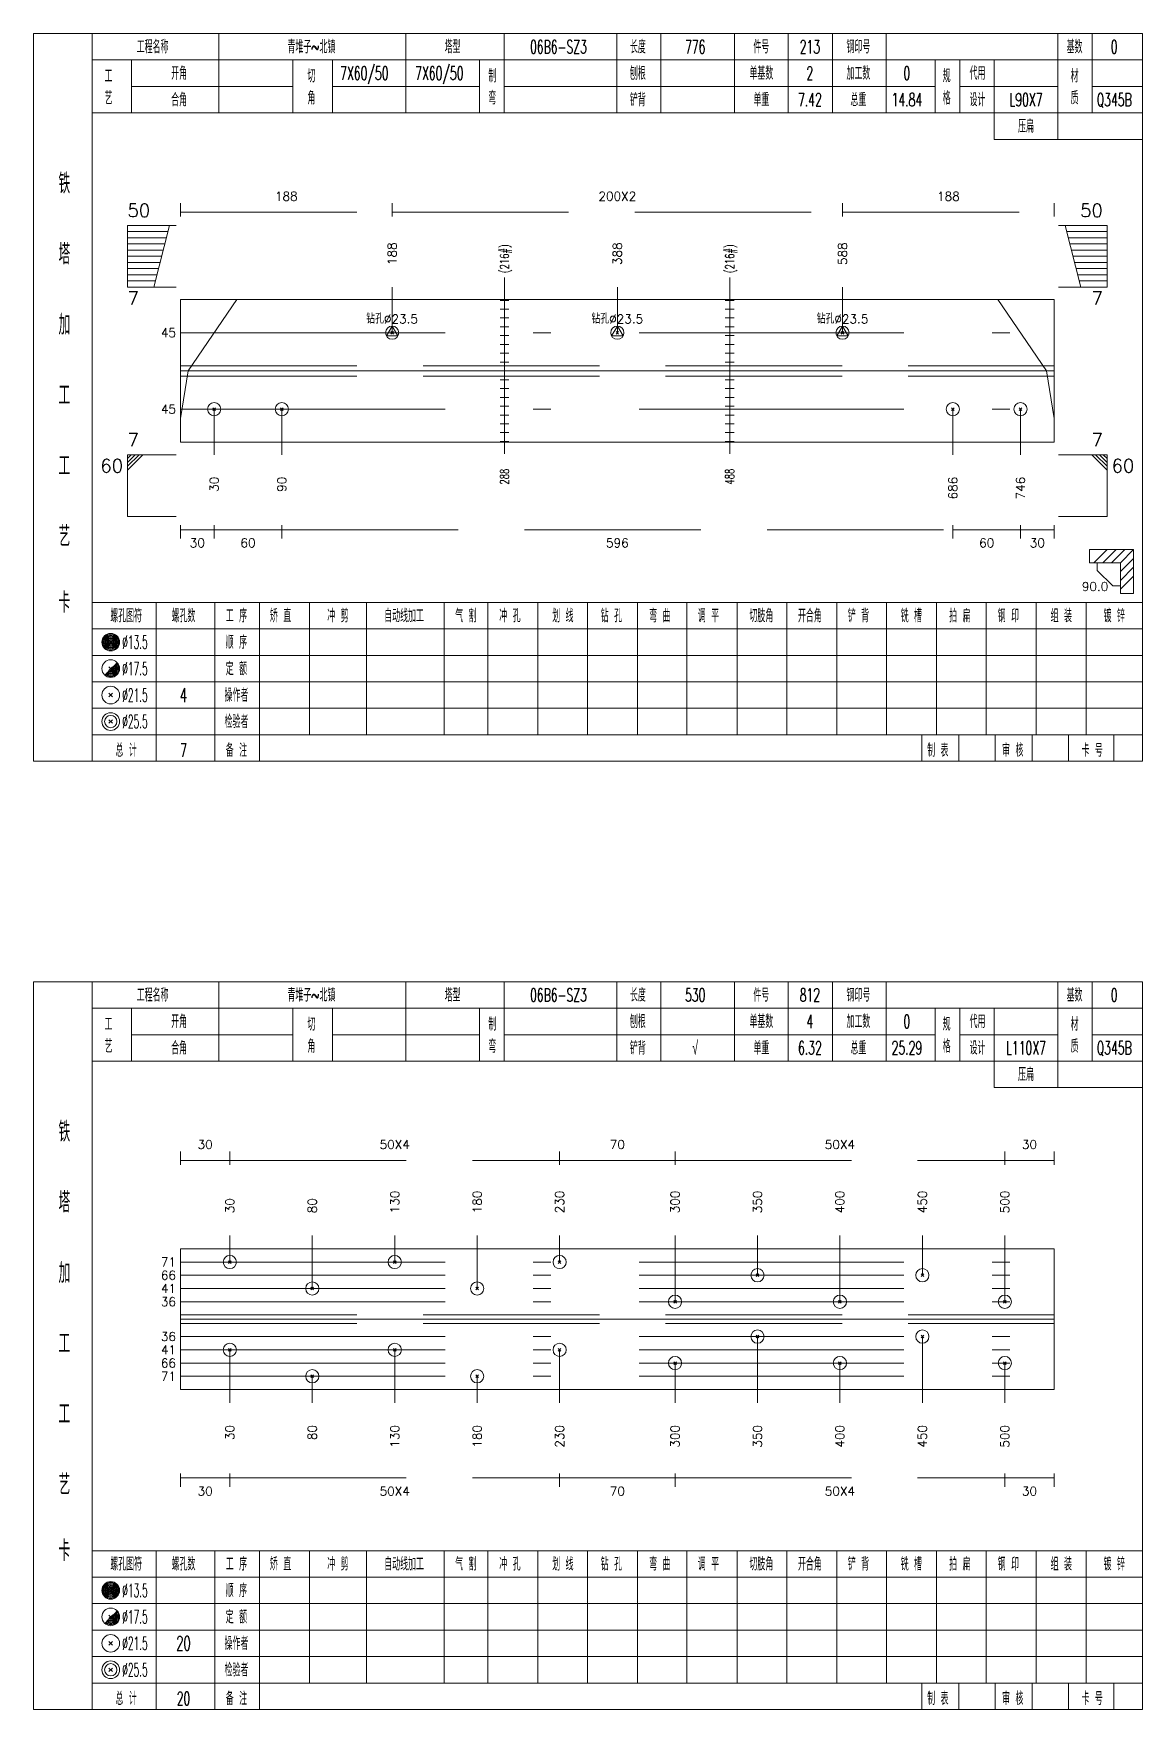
# Model space of a CAD drawing. Extents: x 0 to 30090, y 0 to 380.
# Drawn here: x 6630.8 to 6882.2, y 0 to 380 of the extents above; entities that cross this region are included whole.
import ezdxf
from ezdxf.enums import TextEntityAlignment as Align

# ---------------------------------------------------------------- set-up
doc = ezdxf.new("R2010")
doc.units = 0
doc.header["$LTSCALE"] = 20
doc.header["$MEASUREMENT"] = 0
doc.linetypes.add('一点画线', pattern=[5.2, 3, -1, 0.2, -1])
doc.linetypes.add('虚线', pattern=[2.75, 2, -0.75])
doc.layers.get('0').update_dxf_attribs({"linetype": 'CONTINUOUS', "lineweight": 25})
for name, color, linetype, lineweight in [('1', 7, 'CONTINUOUS', 25), ('2', 7, 'CONTINUOUS', 25), ('4', 7, 'CONTINUOUS', 25), ('5', 7, 'CONTINUOUS', 25)]:
    doc.layers.add(name, color=color, linetype=linetype, lineweight=lineweight)
doc.styles.get("Standard").update_dxf_attribs({"font": 'simplex', "width": 0.7, "bigfont": 'gbhzfs.shx'})

# ---------------------------------------------------------------- blocks, each defined once
blk = doc.blocks.new('孔21.5')
at = {"layer": '5', "color": 7, "linetype": 'Continuous', "lineweight": 13}
for p, q in [((-0.2, -0.2), (0.2, 0.2)), ((-0.2, 0.2), (0.2, -0.2))]:
    blk.add_line(p, q, dxfattribs=at)
blk.add_circle((0, 0), 1, dxfattribs=at)
blk = doc.blocks.new('孔23.5')
at = {"layer": '5', "color": 7, "linetype": 'Continuous', "lineweight": 13}
for p, q in [((0, 1), (-0.866, -0.5)), ((-0.2, -0.2), (0.2, 0.2)), ((-0.2, 0.2), (0.2, -0.2)), ((0.866, -0.5), (0, 1)), ((-0.866, -0.5), (0.866, -0.5))]:
    blk.add_line(p, q, dxfattribs=at)
blk.add_circle((0, 0), 1, dxfattribs=at)

msp = doc.modelspace()

# ---------------------------------------------------------------- linework, layer by layer
at = {"color": 8, "linetype": '虚线', "lineweight": 9}
for p, q in [((6664.1, 338.5), (6664.1, 341.5)), ((6664.1, 339.5), (6712.09, 339.5)), ((6712.09, 338.5), (6712.09, 341.5)), ((6712.09, 338.5), (6712.09, 341.5)), ((6712.09, 339.5), (6814.21, 339.5)), ((6814.21, 338.5), (6814.21, 341.5)), ((6814.21, 338.5), (6814.21, 341.5)), ((6814.21, 339.5), (6862.2, 339.5)), ((6862.2, 338.5), (6862.2, 341.5)), ((6664.1, 268.5), (6664.1, 265.5)), ((6664.1, 267.5), (6671.76, 267.5)), ((6671.76, 268.5), (6671.76, 265.5)), ((6671.76, 268.5), (6671.76, 265.5)), ((6671.76, 267.5), (6687.08, 267.5)), ((6687.08, 268.5), (6687.08, 265.5)), ((6687.08, 268.5), (6687.08, 265.5)), ((6687.08, 267.5), (6839.22, 267.5)), ((6839.22, 268.5), (6839.22, 265.5)), ((6839.22, 268.5), (6839.22, 265.5)), ((6839.22, 267.5), (6854.54, 267.5)), ((6854.54, 268.5), (6854.54, 265.5)), ((6854.54, 268.5), (6854.54, 265.5)), ((6854.54, 267.5), (6862.2, 267.5)), ((6862.2, 268.5), (6862.2, 265.5)), ((6664.1, 123.5), (6664.1, 126.5)), ((6675.31, 123.5), (6675.31, 126.5)), ((6675.31, 123.5), (6675.31, 126.5)), ((6750.07, 123.5), (6750.07, 126.5)), ((6750.07, 123.5), (6750.07, 126.5)), ((6776.23, 123.5), (6776.23, 126.5)), ((6776.23, 123.5), (6776.23, 126.5)), ((6850.99, 123.5), (6850.99, 126.5)), ((6850.99, 123.5), (6850.99, 126.5)), ((6862.2, 123.5), (6862.2, 126.5)), ((6664.1, 124.5), (6675.31, 124.5)), ((6675.31, 124.5), (6750.07, 124.5)), ((6750.07, 124.5), (6776.23, 124.5)), ((6776.23, 124.5), (6850.99, 124.5)), ((6850.99, 124.5), (6862.2, 124.5)), ((6664.1, 53.5), (6664.1, 50.5)), ((6675.31, 53.5), (6675.31, 50.5)), ((6675.31, 53.5), (6675.31, 50.5)), ((6750.07, 53.5), (6750.07, 50.5)), ((6750.07, 53.5), (6750.07, 50.5)), ((6776.23, 53.5), (6776.23, 50.5)), ((6776.23, 53.5), (6776.23, 50.5)), ((6850.99, 53.5), (6850.99, 50.5)), ((6850.99, 53.5), (6850.99, 50.5)), ((6862.2, 53.5), (6862.2, 50.5)), ((6664.1, 52.5), (6675.31, 52.5)), ((6675.31, 52.5), (6750.07, 52.5)), ((6750.07, 52.5), (6776.23, 52.5)), ((6776.23, 52.5), (6850.99, 52.5)), ((6850.99, 52.5), (6862.2, 52.5))]:
    msp.add_line(p, q, dxfattribs=at)
at = {"color": 7, "linetype": 'Continuous', "lineweight": 13}
for p, q in [((6652.1, 336.5), (6663.1, 336.5)), ((6652.1, 322.5), (6652.1, 336.5)), ((6652.1, 335.1), (6661.25, 335.1)), ((6658.1, 322.5), (6661.6, 336.5)), ((6874.2, 336.5), (6863.2, 336.5)), ((6868.2, 322.5), (6864.7, 336.5)), ((6874.2, 335.1), (6865.05, 335.1)), ((6874.2, 322.5), (6874.2, 336.5)), ((6652.1, 333.7), (6660.9, 333.7)), ((6652.1, 332.3), (6660.55, 332.3)), ((6652.1, 330.9), (6660.2, 330.9)), ((6874.2, 333.7), (6865.4, 333.7)), ((6874.2, 332.3), (6865.75, 332.3)), ((6874.2, 330.9), (6866.1, 330.9)), ((6652.1, 329.5), (6659.85, 329.5)), ((6652.1, 328.1), (6659.5, 328.1)), ((6874.2, 329.5), (6866.45, 329.5)), ((6874.2, 328.1), (6866.8, 328.1)), ((6652.1, 326.7), (6659.15, 326.7)), ((6652.1, 325.3), (6658.8, 325.3)), ((6652.1, 323.9), (6658.45, 323.9)), ((6874.2, 326.7), (6867.15, 326.7)), ((6874.2, 325.3), (6867.5, 325.3)), ((6874.2, 323.9), (6867.85, 323.9)), ((6652.1, 322.5), (6663.1, 322.5)), ((6665.89, 303.5), (6676.86, 319.67)), ((6712.09, 312.17), (6712.09, 322.5)), ((6763.15, 312.17), (6763.15, 322.5)), ((6814.21, 312.17), (6814.21, 322.5)), ((6860.41, 303.5), (6849.44, 319.67)), ((6874.2, 322.5), (6863.2, 322.5)), ((6664.1, 292.72), (6665.89, 303.5)), ((6862.2, 292.72), (6860.41, 303.5)), ((6671.76, 294.83), (6671.76, 284.5)), ((6687.08, 294.83), (6687.08, 284.5)), ((6839.22, 294.83), (6839.22, 284.5)), ((6854.54, 294.83), (6854.54, 284.5)), ((6652.1, 284.5), (6663.1, 284.5)), ((6652.1, 284.5), (6652.1, 270.5)), ((6652.97, 284.5), (6652.1, 283.62)), ((6653.85, 284.5), (6652.1, 282.75)), ((6654.72, 284.5), (6652.1, 281.88)), ((6655.6, 284.5), (6652.1, 281)), ((6874.2, 284.5), (6863.2, 284.5)), ((6870.7, 284.5), (6874.2, 281)), ((6871.57, 284.5), (6874.2, 281.88)), ((6872.45, 284.5), (6874.2, 282.75)), ((6873.32, 284.5), (6874.2, 283.62)), ((6874.2, 284.5), (6874.2, 270.5)), ((6652.1, 270.5), (6663.1, 270.5)), ((6874.2, 270.5), (6863.2, 270.5)), ((6675.31, 101.45), (6675.31, 107.5)), ((6694, 95.45), (6694, 107.5)), ((6712.69, 101.45), (6712.69, 107.5)), ((6731.38, 95.45), (6731.38, 107.5)), ((6750.07, 101.45), (6750.07, 107.5)), ((6776.23, 92.45), (6776.23, 107.5)), ((6794.92, 98.45), (6794.92, 107.5)), ((6813.61, 92.45), (6813.61, 107.5)), ((6832.3, 98.45), (6832.3, 107.5)), ((6850.99, 92.45), (6850.99, 107.5)), ((6794.92, 84.55), (6794.92, 69.5)), ((6832.3, 84.55), (6832.3, 69.5)), ((6675.31, 81.55), (6675.31, 69.5)), ((6712.69, 81.55), (6712.69, 69.5)), ((6750.07, 81.55), (6750.07, 69.5)), ((6776.23, 78.55), (6776.23, 69.5)), ((6813.61, 78.55), (6813.61, 69.5)), ((6850.99, 78.55), (6850.99, 69.5)), ((6694, 75.55), (6694, 69.5)), ((6731.38, 75.55), (6731.38, 69.5))]:
    msp.add_line(p, q, dxfattribs=at)
at = {"color": 7, "linetype": 'Continuous', "lineweight": 18}
for p, q in [((6664.1, 319.67), (6664.1, 287.33)), ((6664.1, 319.67), (6862.2, 319.67)), ((6862.2, 319.67), (6862.2, 287.33)), ((6664.1, 303.5), (6862.2, 303.5)), ((6664.1, 104.45), (6664.1, 72.55)), ((6664.1, 104.45), (6862.2, 104.45)), ((6862.2, 104.45), (6862.2, 72.55)), ((6664.1, 88.5), (6862.2, 88.5))]:
    msp.add_line(p, q, dxfattribs=at)
at = {"color": 3, "linetype": '一点画线', "lineweight": 13}
for p, q in [((6664.1, 312.17), (6862.2, 312.17)), ((6664.1, 294.83), (6862.2, 294.83)), ((6664.1, 101.45), (6862.2, 101.45)), ((6664.1, 98.45), (6862.2, 98.45)), ((6664.1, 95.45), (6862.2, 95.45)), ((6664.1, 92.45), (6862.2, 92.45)), ((6664.1, 84.55), (6862.2, 84.55)), ((6664.1, 81.55), (6862.2, 81.55)), ((6664.1, 78.55), (6862.2, 78.55)), ((6664.1, 75.55), (6862.2, 75.55))]:
    msp.add_line(p, q, dxfattribs=at)
at = {"color": 1, "linetype": '虚线', "lineweight": 18}
for p, q in [((6664.1, 304.67), (6862.2, 304.67)), ((6664.1, 302.33), (6862.2, 302.33)), ((6664.1, 89.45), (6862.2, 89.45)), ((6664.1, 87.55), (6862.2, 87.55))]:
    msp.add_line(p, q, dxfattribs=at)
at = {"layer": '1', "color": 7, "linetype": 'Continuous', "lineweight": 18}
for p, q in [((6664.1, 287.33), (6862.2, 287.33)), ((6664.1, 72.55), (6862.2, 72.55))]:
    msp.add_line(p, q, dxfattribs=at)
at = {"layer": '2', "color": 216, "linetype": '虚线', "lineweight": 13}
for p, q in [((6737.56, 324.67), (6737.56, 282.33)), ((6788.62, 324.67), (6788.62, 282.33))]:
    msp.add_line(p, q, dxfattribs=at)
at = {"layer": '2', "color": 7, "linetype": 'Continuous', "lineweight": 13}
for p, q in [((6738.56, 319.5), (6736.56, 319.5)), ((6737.56, 303.5), (6737.56, 319.67)), ((6789.62, 319.5), (6787.62, 319.5)), ((6788.62, 303.5), (6788.62, 319.67)), ((6738.56, 317.5), (6736.56, 317.5)), ((6738.56, 315.5), (6736.56, 315.5)), ((6789.62, 317.5), (6787.62, 317.5)), ((6789.62, 315.5), (6787.62, 315.5)), ((6738.56, 313.5), (6736.56, 313.5)), ((6789.62, 313.5), (6787.62, 313.5)), ((6738.56, 311.5), (6736.56, 311.5)), ((6738.56, 309.5), (6736.56, 309.5)), ((6789.62, 311.5), (6787.62, 311.5)), ((6789.62, 309.5), (6787.62, 309.5)), ((6738.56, 307.5), (6736.56, 307.5)), ((6738.56, 305.5), (6736.56, 305.5)), ((6789.62, 307.5), (6787.62, 307.5)), ((6789.62, 305.5), (6787.62, 305.5)), ((6736.56, 301.5), (6738.56, 301.5)), ((6737.56, 303.5), (6737.56, 287.33)), ((6787.62, 301.5), (6789.62, 301.5)), ((6788.62, 303.5), (6788.62, 287.33)), ((6736.56, 299.5), (6738.56, 299.5)), ((6736.56, 297.5), (6738.56, 297.5)), ((6787.62, 299.5), (6789.62, 299.5)), ((6787.62, 297.5), (6789.62, 297.5)), ((6736.56, 295.5), (6738.56, 295.5)), ((6736.56, 293.5), (6738.56, 293.5)), ((6787.62, 295.5), (6789.62, 295.5)), ((6787.62, 293.5), (6789.62, 293.5)), ((6736.56, 291.5), (6738.56, 291.5)), ((6736.56, 289.5), (6738.56, 289.5)), ((6787.62, 291.5), (6789.62, 291.5)), ((6787.62, 289.5), (6789.62, 289.5)), ((6736.56, 287.5), (6738.56, 287.5)), ((6787.62, 287.5), (6789.62, 287.5)), ((6880.2, 263), (6870.2, 263)), ((6870.2, 263), (6870.2, 260)), ((6871.2, 260), (6874.2, 263)), ((6873.2, 260), (6876.2, 263)), ((6875.2, 260), (6878.2, 263)), ((6877.2, 260), (6880.2, 263)), ((6880.2, 253), (6880.2, 263)), ((6870.2, 260), (6877.2, 260)), ((6871.95, 260), (6871.95, 258.25)), ((6877.2, 258), (6880.2, 261)), ((6877.2, 260), (6877.2, 253)), ((6877.2, 256), (6880.2, 259)), ((6875.45, 254.75), (6871.95, 258.25)), ((6875.45, 254.75), (6877.2, 254.75)), ((6877.2, 254), (6880.2, 257)), ((6877.2, 253), (6880.2, 253))]:
    msp.add_line(p, q, dxfattribs=at)
at = {"layer": '4', "color": 1, "linetype": 'Continuous', "lineweight": 18}
for p, q in [((6644.1, 215), (6644.1, 380)), ((6672.8, 362), (6672.8, 380)), ((6715.2, 362), (6715.2, 380)), ((6737.5, 362), (6737.5, 380)), ((6763, 362), (6763, 380)), ((6773, 362), (6773, 380)), ((6789.7, 362), (6789.7, 380)), ((6801.9, 362), (6801.9, 380)), ((6811.9, 362), (6811.9, 380)), ((6824.1, 362), (6824.1, 380)), ((6863, 356), (6863, 380)), ((6870.8, 362), (6870.8, 380)), ((6644.1, 374), (6882.2, 374)), ((6653, 362), (6653, 374)), ((6689.6, 362), (6689.6, 374)), ((6698.6, 362), (6698.6, 374)), ((6731.9, 362), (6731.9, 374)), ((6835.2, 362), (6835.2, 374)), ((6840.8, 362), (6840.8, 374)), ((6848.6, 356), (6848.6, 374)), ((6653, 368), (6689.6, 368)), ((6698.6, 368), (6731.9, 368)), ((6737.5, 368), (6835.2, 368)), ((6840.8, 368), (6863, 368)), ((6870.8, 368), (6882.2, 368)), ((6644.1, 362), (6882.2, 362)), ((6848.6, 356), (6882.2, 356)), ((6644.1, 251), (6882.2, 251)), ((6658.6, 215), (6658.6, 251)), ((6671.9, 215), (6671.9, 251)), ((6682, 215), (6682, 251)), ((6693.4, 221), (6693.4, 251)), ((6706.3, 221), (6706.3, 251)), ((6723.9, 221), (6723.9, 251)), ((6733.8, 221), (6733.8, 251)), ((6745.1, 221), (6745.1, 251)), ((6756.4, 221), (6756.4, 251)), ((6767.7, 221), (6767.7, 251)), ((6778.9, 221), (6778.9, 251)), ((6790.3, 221), (6790.3, 251)), ((6801.6, 221), (6801.6, 251)), ((6812.9, 221), (6812.9, 251)), ((6824.2, 221), (6824.2, 251)), ((6835.5, 221), (6835.5, 251)), ((6846.8, 221), (6846.8, 251)), ((6858.1, 221), (6858.1, 251)), ((6869.4, 221), (6869.4, 251)), ((6644.1, 245), (6882.2, 245)), ((6644.1, 239), (6882.2, 239)), ((6644.1, 233), (6882.2, 233)), ((6644.1, 227), (6882.2, 227)), ((6644.1, 221), (6882.2, 221)), ((6832.2, 215), (6832.2, 221)), ((6840.6, 215), (6840.6, 221)), ((6848.8, 215), (6848.8, 221)), ((6857.2, 215), (6857.2, 221)), ((6865.4, 215), (6865.4, 221)), ((6875.7, 215), (6875.7, 221)), ((6644.1, 0), (6644.1, 165)), ((6672.8, 147), (6672.8, 165)), ((6715.2, 147), (6715.2, 165)), ((6737.5, 147), (6737.5, 165)), ((6763, 147), (6763, 165)), ((6773, 147), (6773, 165)), ((6789.7, 147), (6789.7, 165)), ((6801.9, 147), (6801.9, 165)), ((6811.9, 147), (6811.9, 165)), ((6824.1, 147), (6824.1, 165)), ((6863, 141), (6863, 165)), ((6870.8, 147), (6870.8, 165)), ((6644.1, 159), (6882.2, 159)), ((6653, 147), (6653, 159)), ((6689.6, 147), (6689.6, 159)), ((6698.6, 147), (6698.6, 159)), ((6731.9, 147), (6731.9, 159)), ((6835.2, 147), (6835.2, 159)), ((6840.8, 147), (6840.8, 159)), ((6848.6, 141), (6848.6, 159)), ((6653, 153), (6689.6, 153)), ((6698.6, 153), (6731.9, 153)), ((6737.5, 153), (6835.2, 153)), ((6840.8, 153), (6863, 153)), ((6870.8, 153), (6882.2, 153)), ((6644.1, 147), (6882.2, 147)), ((6848.6, 141), (6882.2, 141)), ((6644.1, 36), (6882.2, 36)), ((6658.6, 0), (6658.6, 36)), ((6671.9, 0), (6671.9, 36)), ((6682, 0), (6682, 36)), ((6693.4, 6), (6693.4, 36)), ((6706.3, 6), (6706.3, 36)), ((6723.9, 6), (6723.9, 36)), ((6733.8, 6), (6733.8, 36)), ((6745.1, 6), (6745.1, 36)), ((6756.4, 6), (6756.4, 36)), ((6767.7, 6), (6767.7, 36)), ((6778.9, 6), (6778.9, 36)), ((6790.3, 6), (6790.3, 36)), ((6801.6, 6), (6801.6, 36)), ((6812.9, 6), (6812.9, 36)), ((6824.2, 6), (6824.2, 36)), ((6835.5, 6), (6835.5, 36)), ((6846.8, 6), (6846.8, 36)), ((6858.1, 6), (6858.1, 36)), ((6869.4, 6), (6869.4, 36)), ((6644.1, 30), (6882.2, 30)), ((6644.1, 24), (6882.2, 24)), ((6644.1, 18), (6882.2, 18)), ((6644.1, 12), (6882.2, 12)), ((6644.1, 6), (6882.2, 6)), ((6832.2, 0), (6832.2, 6)), ((6840.6, 0), (6840.6, 6)), ((6848.8, 0), (6848.8, 6)), ((6857.2, 0), (6857.2, 6)), ((6865.4, 0), (6865.4, 6)), ((6875.7, 0), (6875.7, 6))]:
    msp.add_line(p, q, dxfattribs=at)
at = {"layer": '4', "color": 7, "linetype": 'Continuous', "lineweight": 13}
for p, q in [((6648.1, 241.8), (6648.5, 242.2)), ((6648.5, 241.8), (6648.1, 242.2)), ((6647.9, 235.6), (6648.7, 236.4)), ((6647.9, 236.4), (6648.7, 235.6)), ((6647.9, 229.6), (6648.7, 230.4)), ((6647.9, 230.4), (6648.7, 229.6)), ((6647.9, 223.6), (6648.7, 224.4)), ((6647.9, 224.4), (6648.7, 223.6)), ((6648.1, 26.8), (6648.5, 27.2)), ((6648.5, 26.8), (6648.1, 27.2)), ((6647.9, 20.6), (6648.7, 21.4)), ((6647.9, 21.4), (6648.7, 20.6)), ((6647.9, 14.6), (6648.7, 15.4)), ((6647.9, 15.4), (6648.7, 14.6)), ((6647.9, 8.6), (6648.7, 9.4)), ((6647.9, 9.4), (6648.7, 8.6))]:
    msp.add_line(p, q, dxfattribs=at)
at = {"layer": '4', "color": 1, "linetype": 'Continuous', "lineweight": 18}
for points in [[(6630.8, 380), (6630.8, 215), (6882.2, 215), (6882.2, 380)], [(6630.8, 165), (6630.8, 0), (6882.2, 0), (6882.2, 165)]]:
    msp.add_lwpolyline(points, close=True, dxfattribs=at)
at = {"layer": '4', "color": 7, "linetype": 'Continuous', "lineweight": 13}
for centre, radius in [((6648.3, 242), 2), ((6648.3, 242), 1.8), ((6648.3, 242), 1.6), ((6648.3, 242), 1.4), ((6648.3, 242), 1.2), ((6648.3, 242), 1), ((6648.3, 242), 0.8), ((6648.3, 242), 0.6), ((6648.3, 242), 0.4), ((6648.3, 242), 0.2), ((6648.3, 236), 2), ((6648.3, 230), 2), ((6648.3, 224), 2), ((6648.3, 224), 1.4), ((6648.3, 27), 2), ((6648.3, 27), 1.8), ((6648.3, 27), 1.6), ((6648.3, 27), 1.4), ((6648.3, 27), 1.2), ((6648.3, 27), 1), ((6648.3, 27), 0.8), ((6648.3, 27), 0.6), ((6648.3, 27), 0.4), ((6648.3, 27), 0.2), ((6648.3, 21), 2), ((6648.3, 15), 2), ((6648.3, 9), 2), ((6648.3, 9), 1.4)]:
    msp.add_circle(centre, radius, dxfattribs=at)
for centre, radius in [((6648.3, 236), 1.8), ((6648.3, 236), 1.6), ((6648.3, 236), 1.4), ((6648.3, 236), 1.2), ((6648.3, 236), 1), ((6648.3, 236), 0.8), ((6648.3, 236), 0.6), ((6648.3, 236), 0.4), ((6648.3, 236), 0.2), ((6648.3, 21), 1.8), ((6648.3, 21), 1.6), ((6648.3, 21), 1.4), ((6648.3, 21), 1.2), ((6648.3, 21), 1), ((6648.3, 21), 0.8), ((6648.3, 21), 0.6), ((6648.3, 21), 0.4), ((6648.3, 21), 0.2)]:
    msp.add_arc(centre, radius, 225, 45, dxfattribs=at)

# ---------------------------------------------------------------- block references
at = {"color": 7, "linetype": 'Continuous', "lineweight": 13, "xscale": 1.5, "yscale": 1.5, "zscale": 1.5}
for name, p in [('孔23.5', (6712.09, 312.17)), ('孔23.5', (6763.15, 312.17)), ('孔23.5', (6814.21, 312.17)), ('孔21.5', (6675.31, 101.45)), ('孔21.5', (6712.69, 101.45)), ('孔21.5', (6750.07, 101.45)), ('孔21.5', (6794.92, 98.45)), ('孔21.5', (6832.3, 98.45)), ('孔21.5', (6694, 95.45)), ('孔21.5', (6731.38, 95.45)), ('孔21.5', (6776.23, 92.45)), ('孔21.5', (6813.61, 92.45)), ('孔21.5', (6850.99, 92.45))]:
    msp.add_blockref(name, p, dxfattribs=at)
at = {"layer": '1', "color": 7, "linetype": 'Continuous', "lineweight": 13, "xscale": 1.5, "yscale": 1.5, "zscale": 1.5}
for p in [(6671.76, 294.83), (6687.08, 294.83), (6839.22, 294.83), (6854.54, 294.83), (6794.92, 84.55), (6832.3, 84.55), (6675.31, 81.55), (6712.69, 81.55), (6750.07, 81.55), (6776.23, 78.55), (6813.61, 78.55), (6850.99, 78.55), (6694, 75.55), (6731.38, 75.55)]:
    msp.add_blockref('孔21.5', p, dxfattribs=at)

# ---------------------------------------------------------------- texts
at = {"color": 8, "linetype": 'Continuous', "lineweight": 9}
for s, p in [('188', (6688.1, 341.5)), ('200X2', (6763.15, 341.5)), ('188', (6838.2, 341.5)), ('30', (6669.71, 126.5)), ('50X4', (6712.69, 126.5)), ('70', (6763.15, 126.5)), ('50X4', (6813.61, 126.5)), ('30', (6856.59, 126.5))]:
    msp.add_text(s, height=2, dxfattribs=at).set_placement(p, align=Align.BOTTOM_CENTER)
at = {"color": 7, "linetype": 'Continuous', "lineweight": 13}
for s, p in [('50', (6652.1, 337.5)), ('7', (6652.1, 285.5))]:
    msp.add_text(s, height=3, dxfattribs=at).set_placement(p, align=Align.BOTTOM_LEFT)
for s, p in [('50', (6873.2, 337.5)), ('7', (6873.2, 285.5))]:
    msp.add_text(s, height=3, dxfattribs=at).set_placement(p, align=Align.BOTTOM_RIGHT)
for s, p in [('188', (6712.09, 327.5)), ('388', (6763.15, 327.5)), ('588', (6814.21, 327.5)), ('30', (6675.31, 112.5)), ('80', (6694, 112.5)), ('130', (6712.69, 112.5)), ('180', (6731.38, 112.5)), ('230', (6750.07, 112.5)), ('300', (6776.23, 112.5)), ('350', (6794.92, 112.5)), ('400', (6813.61, 112.5)), ('450', (6832.3, 112.5)), ('500', (6850.99, 112.5))]:
    msp.add_text(s, height=2, rotation=90, dxfattribs=at).set_placement(p, align=Align.MIDDLE_LEFT)
for s, p in [('7', (6652.1, 321.5)), ('60', (6875.2, 283.5))]:
    msp.add_text(s, height=3, dxfattribs=at).set_placement(p, align=Align.TOP_LEFT)
for s, p in [('7', (6873.2, 321.5)), ('60', (6651.1, 283.5))]:
    msp.add_text(s, height=3, dxfattribs=at).set_placement(p, align=Align.TOP_RIGHT)
for p in [(6712.09, 313.67), (6763.15, 313.67), (6814.21, 313.67)]:
    msp.add_text('钻孔%%c23.5', height=2, dxfattribs=at).set_placement(p, align=Align.BOTTOM_CENTER)
for s, p in [('45', (6663.1, 312.17)), ('45', (6663.1, 294.83)), ('71', (6663.1, 101.45)), ('66', (6663.1, 98.45)), ('41', (6663.1, 95.45)), ('36', (6663.1, 92.45)), ('36', (6663.1, 84.55)), ('41', (6663.1, 81.55)), ('71', (6663.1, 75.55)), ('66', (6663.1, 78.55))]:
    msp.add_text(s, height=2, dxfattribs=at).set_placement(p, align=Align.MIDDLE_RIGHT)
at = {"color": 8, "linetype": 'Continuous', "lineweight": 9}
for s, p in [('30', (6667.93, 265.5)), ('60', (6679.42, 265.5)), ('596', (6763.15, 265.5)), ('60', (6846.88, 265.5)), ('30', (6858.37, 265.5)), ('30', (6669.71, 50.5)), ('50X4', (6712.69, 50.5)), ('70', (6763.15, 50.5)), ('50X4', (6813.61, 50.5)), ('30', (6856.59, 50.5))]:
    msp.add_text(s, height=2, dxfattribs=at).set_placement(p, align=Align.TOP_CENTER)
at = {"layer": '1', "color": 7, "linetype": 'Continuous', "lineweight": 13}
for s, p in [('30', (6671.76, 279.5)), ('90', (6687.08, 279.5)), ('686', (6839.22, 279.5)), ('746', (6854.54, 279.5)), ('30', (6675.31, 64.5)), ('80', (6694, 64.5)), ('130', (6712.69, 64.5)), ('180', (6731.38, 64.5)), ('230', (6750.07, 64.5)), ('300', (6776.23, 64.5)), ('350', (6794.92, 64.5)), ('400', (6813.61, 64.5)), ('450', (6832.3, 64.5)), ('500', (6850.99, 64.5))]:
    msp.add_text(s, height=2, rotation=90, dxfattribs=at).set_placement(p, align=Align.MIDDLE_RIGHT)
at = {"layer": '2', "color": 7, "linetype": 'Continuous', "lineweight": 13, "width": 0.7}
for p in [(6737.56, 325.67), (6788.62, 325.67)]:
    msp.add_text('(216#)', height=2, rotation=90, dxfattribs=at).set_placement(p, align=Align.MIDDLE_LEFT)
for s, p in [('288', (6737.56, 281.33)), ('488', (6788.62, 281.33))]:
    msp.add_text(s, height=2, rotation=90, dxfattribs=at).set_placement(p, align=Align.MIDDLE_RIGHT)
at = {"layer": '2', "color": 7, "linetype": 'Continuous', "lineweight": 13}
msp.add_text('90.0', height=2, dxfattribs=at).set_placement((6874.45, 253), align=Align.BOTTOM_RIGHT)
at = {"layer": '4', "color": 1, "linetype": 'Continuous', "lineweight": 13}
for s, height, width, p in [('工程名称', 3, 0.6, (6657.8, 377)), ('青堆子~北镇', 3, 0.6, (6693.8, 377)), ('塔型', 3, 0.6, (6725.8, 377)), ('06B6-SZ3', 3, 0.6, (6749.8, 377)), ('长度', 3, 0.6, (6767.8, 377)), ('776', 3, 0.6, (6780.8, 377)), ('件号', 3, 0.6, (6795.8, 377)), ('213', 3, 0.6, (6806.8, 377)), ('钢印号', 3, 0.6, (6817.8, 377)), ('基数', 3, 0.6, (6866.8, 377)), ('0', 3, 0.6, (6875.8, 377)), ('开角', 3, 0.6, (6663.8, 371)), ('7X60/50', 3, 0.6, (6705.8, 371)), ('7X60/50', 3, 0.6, (6722.8, 371)), ('刨根', 3, 0.6, (6767.8, 371)), ('单基数', 3, 0.6, (6795.8, 371)), ('2', 3, 0.6, (6806.8, 371)), ('加工数', 3, 0.6, (6817.8, 371)), ('0', 3, 0.6, (6828.8, 371)), ('代用', 3, 0.6, (6844.8, 371)), ('工', 3, 0.6, (6647.8, 370.4)), ('切', 3, 0.6, (6693.8, 370.4)), ('制', 3, 0.6, (6734.8, 370.4)), ('规', 3, 0.6, (6837.8, 370.4)), ('材', 3, 0.6, (6866.8, 370.4)), ('艺', 3, 0.6, (6647.8, 365.4)), ('合角', 3, 0.6, (6663.8, 365)), ('角', 3, 0.6, (6693.8, 365.4)), ('弯', 3, 0.6, (6734.8, 365.4)), ('铲背', 3, 0.6, (6767.8, 365)), ('单重', 3, 0.6, (6795.8, 365)), ('7.42', 3, 0.6, (6806.8, 365)), ('总重', 3, 0.6, (6817.8, 365)), ('14.84', 3, 0.6, (6828.8, 365)), ('格', 3, 0.6, (6837.8, 365.4)), ('设计', 3, 0.6, (6844.8, 365)), ('L90X7', 3, 0.6, (6855.8, 365)), ('质', 3, 0.6, (6866.8, 365.4)), ('Q345B', 3, 0.6, (6875.8, 365)), ('压扁', 3, 0.6, (6855.8, 359)), ('铁', 4.6, 0.8, (6637.8, 346)), ('塔', 4.6, 0.8, (6637.8, 330)), ('加', 4.6, 0.8, (6637.8, 314)), ('工', 4.6, 0.8, (6637.8, 298)), ('工', 4.6, 0.8, (6637.8, 282)), ('艺', 4.6, 0.8, (6637.8, 266)), ('卡', 4.6, 0.8, (6637.8, 251)), ('螺孔图符', 3, 0.6, (6651.8, 248)), ('螺孔数', 3, 0.6, (6664.8, 248)), ('工 序', 3, 0.6, (6676.8, 248)), ('矫 直', 3, 0.6, (6686.8, 248)), ('冲 剪', 3, 0.6, (6699.8, 248)), ('自动线加工', 3, 0.6, (6714.8, 248)), ('气 割', 3, 0.6, (6728.8, 248)), ('冲 孔', 3, 0.6, (6738.8, 248)), ('划 线', 3, 0.6, (6750.8, 248)), ('钻 孔', 3, 0.6, (6761.8, 248)), ('弯 曲', 3, 0.6, (6772.8, 248)), ('调 平', 3, 0.6, (6783.8, 248)), ('切肢角', 3, 0.6, (6795.8, 248)), ('开合角', 3, 0.6, (6806.8, 248)), ('铲 背', 3, 0.6, (6817.8, 248)), ('铣 槽', 3, 0.6, (6829.8, 248)), ('拍 扁', 3, 0.6, (6840.8, 248)), ('钢 印', 3, 0.6, (6851.8, 248)), ('组 装', 3, 0.6, (6863.8, 248)), ('镀 锌', 3, 0.6, (6875.8, 248)), ('%%C13.5', 3, 0.5, (6653.8, 242)), ('顺 序', 3, 0.6, (6676.8, 242)), ('%%C17.5', 3, 0.5, (6653.8, 236)), ('定 额', 3, 0.6, (6676.8, 236)), ('操作者', 3, 0.6, (6676.8, 230)), ('%%C21.5', 3, 0.5, (6653.8, 230)), ('4', 3.2, 0.6, (6664.8, 230)), ('%%C25.5', 3, 0.5, (6653.8, 224)), ('检验者', 3, 0.6, (6676.8, 224)), ('总 计', 3, 0.6, (6651.8, 217.5)), ('7', 3, 0.6, (6664.8, 217.5)), ('备 注', 3, 0.6, (6676.8, 217.5)), ('制 表', 3, 0.6, (6835.8, 217.5)), ('审 核', 3, 0.6, (6852.8, 217.5)), ('卡 号', 3, 0.6, (6870.8, 217.5)), ('工程名称', 3, 0.6, (6657.8, 162)), ('青堆子~北镇', 3, 0.6, (6693.8, 162)), ('塔型', 3, 0.6, (6725.8, 162)), ('06B6-SZ3', 3, 0.6, (6749.8, 162)), ('长度', 3, 0.6, (6767.8, 162)), ('530', 3, 0.6, (6780.8, 162)), ('件号', 3, 0.6, (6795.8, 162)), ('812', 3, 0.6, (6806.8, 162)), ('钢印号', 3, 0.6, (6817.8, 162)), ('基数', 3, 0.6, (6866.8, 162)), ('0', 3, 0.6, (6875.8, 162)), ('工', 3, 0.6, (6647.8, 155.4)), ('开角', 3, 0.6, (6663.8, 156)), ('切', 3, 0.6, (6693.8, 155.4)), ('制', 3, 0.6, (6734.8, 155.4)), ('刨根', 3, 0.6, (6767.8, 156)), ('单基数', 3, 0.6, (6795.8, 156)), ('4', 3, 0.6, (6806.8, 156)), ('加工数', 3, 0.6, (6817.8, 156)), ('0', 3, 0.6, (6828.8, 156)), ('规', 3, 0.6, (6837.8, 155.4)), ('代用', 3, 0.6, (6844.8, 156)), ('材', 3, 0.6, (6866.8, 155.4)), ('艺', 3, 0.6, (6647.8, 150.4)), ('角', 3, 0.6, (6693.8, 150.4)), ('弯', 3, 0.6, (6734.8, 150.4)), ('格', 3, 0.6, (6837.8, 150.4)), ('质', 3, 0.6, (6866.8, 150.4)), ('合角', 3, 0.6, (6663.8, 150)), ('铲背', 3, 0.6, (6767.8, 150)), ('√', 3, 0.6, (6780.8, 150)), ('单重', 3, 0.6, (6795.8, 150)), ('6.32', 3, 0.6, (6806.8, 150)), ('总重', 3, 0.6, (6817.8, 150)), ('25.29', 3, 0.6, (6828.8, 150)), ('设计', 3, 0.6, (6844.8, 150)), ('L110X7', 3, 0.6, (6855.8, 150)), ('Q345B', 3, 0.6, (6875.8, 150)), ('压扁', 3, 0.6, (6855.8, 144)), ('铁', 4.6, 0.8, (6637.8, 131)), ('塔', 4.6, 0.8, (6637.8, 115)), ('加', 4.6, 0.8, (6637.8, 99)), ('工', 4.6, 0.8, (6637.8, 83)), ('工', 4.6, 0.8, (6637.8, 67)), ('艺', 4.6, 0.8, (6637.8, 51)), ('卡', 4.6, 0.8, (6637.8, 36)), ('螺孔图符', 3, 0.6, (6651.8, 33)), ('螺孔数', 3, 0.6, (6664.8, 33)), ('工 序', 3, 0.6, (6676.8, 33)), ('矫 直', 3, 0.6, (6686.8, 33)), ('冲 剪', 3, 0.6, (6699.8, 33)), ('自动线加工', 3, 0.6, (6714.8, 33)), ('气 割', 3, 0.6, (6728.8, 33)), ('冲 孔', 3, 0.6, (6738.8, 33)), ('划 线', 3, 0.6, (6750.8, 33)), ('钻 孔', 3, 0.6, (6761.8, 33)), ('弯 曲', 3, 0.6, (6772.8, 33)), ('调 平', 3, 0.6, (6783.8, 33)), ('切肢角', 3, 0.6, (6795.8, 33)), ('开合角', 3, 0.6, (6806.8, 33)), ('铲 背', 3, 0.6, (6817.8, 33)), ('铣 槽', 3, 0.6, (6829.8, 33)), ('拍 扁', 3, 0.6, (6840.8, 33)), ('钢 印', 3, 0.6, (6851.8, 33)), ('组 装', 3, 0.6, (6863.8, 33)), ('镀 锌', 3, 0.6, (6875.8, 33)), ('%%C13.5', 3, 0.5, (6653.8, 27)), ('顺 序', 3, 0.6, (6676.8, 27)), ('定 额', 3, 0.6, (6676.8, 21)), ('%%C17.5', 3, 0.5, (6653.8, 21)), ('%%C21.5', 3, 0.5, (6653.8, 15)), ('20', 3.2, 0.6, (6664.8, 15)), ('操作者', 3, 0.6, (6676.8, 15)), ('%%C25.5', 3, 0.5, (6653.8, 9)), ('检验者', 3, 0.6, (6676.8, 9)), ('总 计', 3, 0.6, (6651.8, 2.5)), ('20', 3, 0.6, (6664.8, 2.5)), ('备 注', 3, 0.6, (6676.8, 2.5)), ('制 表', 3, 0.6, (6835.8, 2.5)), ('审 核', 3, 0.6, (6852.8, 2.5)), ('卡 号', 3, 0.6, (6870.8, 2.5))]:
    msp.add_text(s, height=height, dxfattribs=dict(at, width=width)).set_placement(p, align=Align.MIDDLE_CENTER)

doc.saveas('drawing.dxf')
